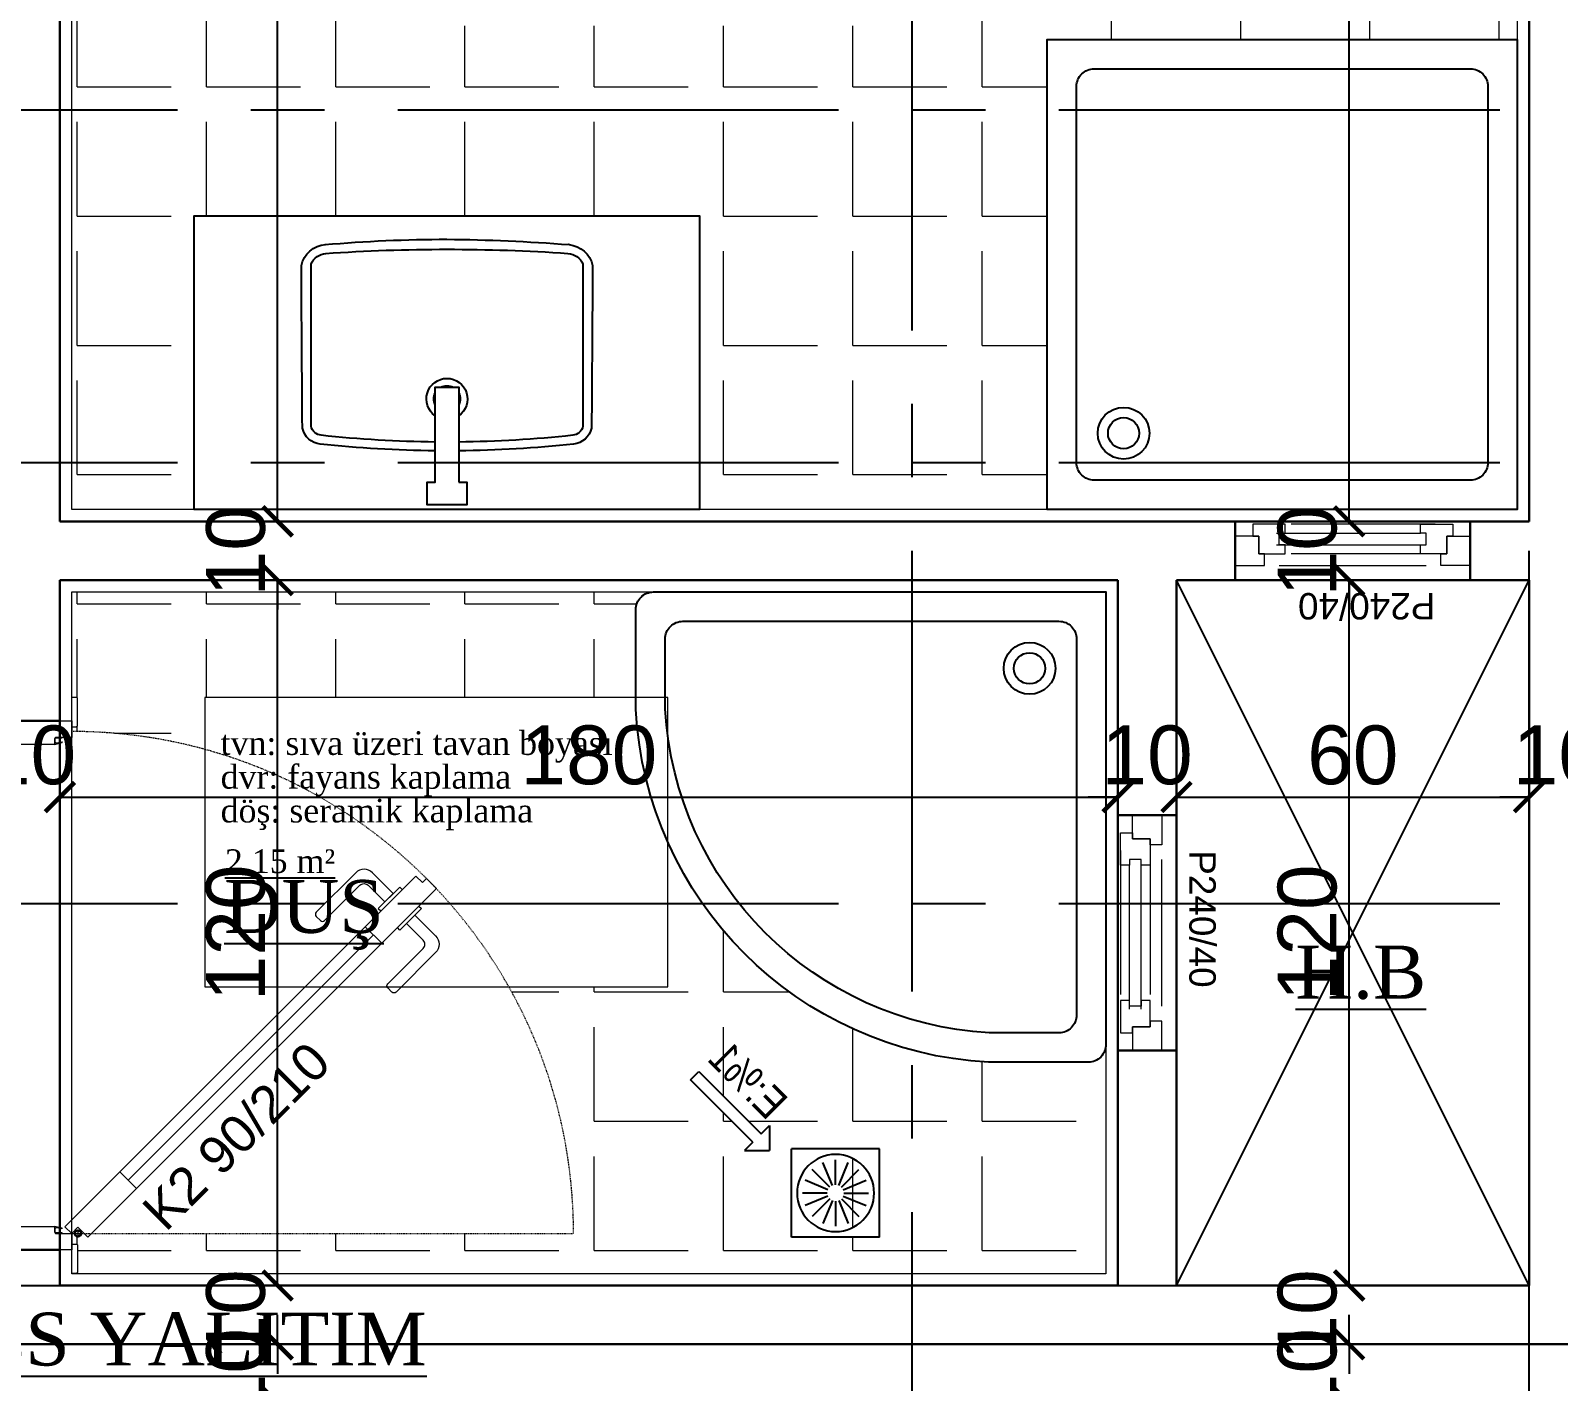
# Model space of a CAD drawing. Header units: millimetres. Extents: x 2778 to 13672, y 1832 to 5175.
# Drawn here: x 3851.6 to 4111.6, y 3648.9 to 3878.7 of the extents above; entities that cross this region are included whole.
import ezdxf

# ---------------------------------------------------------------- set-up
doc = ezdxf.new("R2010")
doc.units = ezdxf.units.MM
for name, pattern in [('CENTER2', [112.5, 75, -12.5, 12.5, -12.5]), ('DASHDOT2', [12.7, 6.35, -3.175, 0, -3.175]), ('DOTX2', [0.5, 0, -0.5])]:
    doc.linetypes.add(name, pattern=pattern)
doc.layers.add('7-DCR-FRN', color=8, linetype='Continuous')
doc.layers.add('Yazi', color=7, linetype='Continuous')
for name, color, linetype, lineweight in [('aks', 251, 'DASHDOT2', 35), ('duvar', 232, 'Continuous', 30), ('ince', 37, 'Continuous', 0), ('iz', 1, 'DOTX2', 20), ('kapı', 3, 'Continuous', 18), ('Kiris', 7, 'Continuous', 30), ('pencere', 4, 'Continuous', 18), ('sıva iç', 21, 'Continuous', 0), ('tefriş', 252, 'Continuous', 5), ('yazı', 11, 'Continuous', 20), ('z - tarama', 251, 'Continuous', 18), ('ölçü dış', 192, 'Continuous', 20), ('ÖLÇÜ İÇ', 7, 'Continuous', 9)]:
    doc.layers.add(name, color=color, linetype=linetype, lineweight=lineweight)
doc.styles.get("Standard").update_dxf_attribs({"font": 'arial.ttf'})
doc.styles.add('swis', font='swissc.ttf', dxfattribs={"height": 10})
doc.styles.add('Times roman', font='times.ttf')
doc.dimstyles.new('zulay iç ölçü', dxfattribs={"dimtxt": 10, "dimasz": 5, "dimexe": 0.18, "dimexo": 0, "dimgap": 2, "dimtad": 3, "dimdec": 0, "dimzin": 0, "dimdsep": 46, "dimtxsty": 'Standard', "dimblk": 'ARCHTICK', "dimcen": 0.09, "dimse1": 1, "dimse2": 1, "dimadec": 0, "dimazin": 0, "dimtfac": 1, "dimtdec": 0, "dimtix": 1, "dimtofl": 0, "dimtmove": 0, "dimatfit": 3, "dimldrblk": 'ARCHTICK', "dimfxl": 1, "dimtolj": 1, "dimtzin": 0, "dimarcsym": 0})
pattern_1 = [(0, (-1057024.51, 409725.164), (0, 22), [16, -6]), (90, (-1057024.51, 409725.164), (-22, 1e-15), [16, -6])]

# ---------------------------------------------------------------- blocks, each defined once
blk = doc.blocks.new('_ArchTick')
at = {"color": 0, "linetype": 'ByBlock', "const_width": 0.15}
blk.add_lwpolyline([(-0.5, -0.5), (0.5, 0.5)], dxfattribs=at)
blk = doc.blocks.new('*D1851')
at = {"layer": 'Defpoints', "color": 0, "transparency": 16777216}
for p in [(4075.36, 3655.23), (4075.36, 3645.23), (4075.97, 3645.23)]:
    blk.add_point(p, dxfattribs=at)
at = {"layer": 'ÖLÇÜ İÇ', "color": 0, "lineweight": -2, "transparency": 16777216}
for p, q in [((4075.97, 3655.23), (4075.97, 3660.23)), ((4075.97, 3645.23), (4075.97, 3640.23))]:
    blk.add_line(p, q, dxfattribs=at)
at = {"layer": 'ÖLÇÜ İÇ', "color": 0, "lineweight": -2, "transparency": 16777216, "xscale": 5, "yscale": 5, "zscale": 5}
for p, rotation in [((4075.97, 3655.23), 270), ((4075.97, 3645.23), 90)]:
    blk.add_blockref('_ArchTick', p, dxfattribs=dict(at, rotation=rotation))
at = {"layer": 'ÖLÇÜ İÇ', "color": 0, "transparency": 16777216, "insert": (4068.87, 3650.23), "char_height": 10, "attachment_point": 5, "rotation": 90}
blk.add_mtext('\\A1;10', dxfattribs=at)
blk = doc.blocks.new('*D1862')
at = {"layer": 'Defpoints', "color": 0, "transparency": 16777216}
for p in [(3894.08, 3655.23), (3893.63, 3645.23), (3894.08, 3645.23)]:
    blk.add_point(p, dxfattribs=at)
at = {"layer": 'ÖLÇÜ İÇ', "color": 0, "lineweight": -2, "transparency": 16777216}
for p, q in [((3893.63, 3655.23), (3893.63, 3660.23)), ((3893.63, 3645.23), (3893.63, 3640.23))]:
    blk.add_line(p, q, dxfattribs=at)
at = {"layer": 'ÖLÇÜ İÇ', "color": 0, "lineweight": -2, "transparency": 16777216, "xscale": 5, "yscale": 5, "zscale": 5}
for p, rotation in [((3893.63, 3655.23), 270), ((3893.63, 3645.23), 90)]:
    blk.add_blockref('_ArchTick', p, dxfattribs=dict(at, rotation=rotation))
at = {"layer": 'ÖLÇÜ İÇ', "color": 0, "transparency": 16777216, "insert": (3886.53, 3650.23), "char_height": 10, "attachment_point": 5, "rotation": 90}
blk.add_mtext('\\A1;10', dxfattribs=at)
blk = doc.blocks.new('sadsfsfsf')
at = {"layer": 'ince'}
for p, q in [((0.7, 0), (-0.7, 0)), ((0, 0.7), (0, -0.7))]:
    blk.add_line(p, q, dxfattribs=at)
for radius in [0.6, 0.45]:
    blk.add_circle((0, 0), radius, dxfattribs=at)
blk = doc.blocks.new('eddeded')
at = {"layer": 'duvar'}
for p, q in [((-48.21, 54.38), (-38.21, 54.38)), ((-48.21, -35.62), (-38.21, -35.62))]:
    blk.add_line(p, q, dxfattribs=at)
at = {"layer": 'ince'}
blk.add_line((-26.6, -23.78), (15.13, 17.96), dxfattribs=at)
for points in [[(-50.21, 53.38), (-50.96, 53.38, -0.414214), (-51.21, 53.63), (-51.21, 58.13, -0.414214), (-50.96, 58.38), (-50.21, 58.38)], [(-36.21, 53.38), (-35.46, 53.38, 0.414214), (-35.21, 53.63), (-35.21, 58.13, 0.414214), (-35.46, 58.38), (-36.21, 58.38)], [(-50.21, -34.62), (-50.96, -34.62, 0.414214), (-51.21, -34.87), (-51.21, -39.37, 0.414214), (-50.96, -39.62), (-50.21, -39.62)], [(-36.21, -34.62), (-35.46, -34.62, -0.414214), (-35.21, -34.87), (-35.21, -39.37, -0.414214), (-35.46, -39.62), (-36.21, -39.62)]]:
    blk.add_lwpolyline(points, format="xyb", dxfattribs=at)
for points in [[(-39.11, 51.33), (-39.11, 50.38), (-37.81, 50.68), (-37.81, 50.81, -0.112206), (-37.91, 50.76), (-38.72, 50.57, -0.482314), (-39.02, 50.82), (-39.02, 51.24, -0.414214), (-38.77, 51.49), (-37.97, 51.49, -0.170049), (-37.81, 51.43), (-37.81, 51.58), (-38.86, 51.58, 0.414214)], [(17.08, 23.59), (18.49, 25), (14.96, 28.54, 0.414214), (12.13, 28.54), (5.41, 21.82, 0.414214), (5.41, 21.11), (6.12, 20.4, 0.414214), (6.83, 20.4), (12.84, 26.41, -0.414214), (14.25, 26.41)], [(20.76, 19.91), (22.17, 21.32), (25.71, 17.79, -0.414214), (25.71, 14.96), (18.99, 8.24, -0.414214), (18.28, 8.24), (17.58, 8.95, -0.414214), (17.58, 9.66), (23.59, 15.67, 0.414214), (23.59, 17.08)], [(-39.11, -31.62), (-39.11, -32.57, 0.414214), (-38.86, -32.82), (-37.81, -32.82), (-37.81, -32.67, -0.170049), (-37.97, -32.73), (-38.77, -32.73, -0.414214), (-39.02, -32.48), (-39.02, -32.06, -0.482314), (-38.72, -31.81), (-37.91, -32, -0.112206), (-37.81, -32.05), (-37.81, -31.92)]]:
    blk.add_lwpolyline(points, format="xyb", close=True, dxfattribs=at)
for points in [[(20.04, 25.7), (19.62, 26.12), (15.96, 22.47), (16.38, 22.04)], [(22.87, 22.87), (23.29, 22.44), (19.64, 18.79), (19.21, 19.21)]]:
    blk.add_lwpolyline(points, dxfattribs=at)
at = {"layer": 'iz', "ltscale": 0.1}
for p, q in [((-48.21, -35.62), (-48.21, 54.38)), ((-38.21, -35.62), (-38.21, 54.38)), ((-36.21, -32.82), (49.19, -32.82))]:
    blk.add_line(p, q, dxfattribs=at)
blk.add_arc((-36.22, -32.83), 85.41, 0.0042, 89.9958, dxfattribs=at)
at = {"layer": 'kapı'}
for p, q in [((13.72, 19.37), (16.54, 16.54)), ((-28.02, -22.36), (-25.19, -25.19))]:
    blk.add_line(p, q, dxfattribs=at)
for points in [[(-36.21, 54.38), (-36.21, 51.58), (-38.86, 51.58, 0.414214), (-39.11, 51.33), (-39.11, 50.38), (-50.21, 50.38), (-50.21, 54.38)], [(-50.21, -35.62), (-50.21, -31.62), (-39.11, -31.62), (-39.11, -32.57, 0.414214), (-38.86, -32.82), (-36.21, -32.82), (-36.21, -35.62), (-36.21, -35.62)]]:
    blk.add_lwpolyline(points, format="xyb", dxfattribs=at)
blk.add_lwpolyline([(-36.21, -32.82), (-35.15, -31.76), (-33.46, -33.46), (25.87, 25.87), (24.17, 27.57), (23.47, 26.86), (22.33, 27.99), (-37.35, -31.69), (-36.21, -32.82)], dxfattribs=at)
at = {"layer": 'sıva iç'}
for p, q in [((-48.21, 54.38), (-50.21, 54.38)), ((-38.21, 54.38), (-36.21, 54.38)), ((-48.21, -35.62), (-50.21, -35.62)), ((-36.21, -35.62), (-38.21, -35.62))]:
    blk.add_line(p, q, dxfattribs=at)
at = {"layer": 'ölçü dış'}
blk.add_line((-38.21, -35.62), (-48.21, -35.62), dxfattribs=at)
at = {"layer": 'ince', "rotation": 90}
blk.add_blockref('sadsfsfsf', (-35.15, -32.82), dxfattribs=at)
at = {"layer": 'yazı'}
blk.add_text('K2 90/210', height=6.328, rotation=45, dxfattribs=at).set_placement((-20.24, -32.71))
blk = doc.blocks.new('*U39')
at = {"layer": '7-DCR-FRN'}
for points in [[(0, 3), (0, 80), (77, 80, -0.414214), (80, 77), (80, 60, -0.383838), (20, 0), (3, 0, -0.414214)], [(0, 3), (0, 80), (77, 80, -0.414214), (80, 77), (80, 60, -0.383838), (20, 0), (3, 0, -0.414214)], [(5, 8), (5, 72, -0.414214), (8, 75), (72, 75, -0.414214), (75, 72), (75, 60.13, -0.382578), (19.87, 5), (8, 5, -0.414214)]]:
    blk.add_lwpolyline(points, format="xyb", close=True, dxfattribs=at)
for radius in [4.4, 2.65]:
    blk.add_circle((13, 67), radius, dxfattribs=at)
blk = doc.blocks.new('eğim çizgisi')
at = {"layer": 'Yazi'}
for p, q in [((1343.11, 4120.2), (1332.51, 4109.59)), ((1333.92, 4108.18), (1344.53, 4118.78)), ((1344.53, 4118.78), (1343.11, 4120.2)), ((1331.09, 4111.01), (1331.09, 4106.76)), ((1332.51, 4109.59), (1331.09, 4111.01)), ((1333.92, 4108.18), (1335.34, 4106.76)), ((1312.34, 4092.04), (1312.34, 4107.04)), ((1312.34, 4107.04), (1327.34, 4107.04)), ((1327.34, 4092.04), (1327.34, 4107.04)), ((1335.34, 4106.76), (1331.09, 4106.76)), ((1318.85, 4100.54), (1315.87, 4103.52)), ((1319.31, 4100.84), (1317.69, 4104.74)), ((1319.84, 4100.95), (1319.84, 4105.17)), ((1320.38, 4100.84), (1322, 4104.74)), ((1320.84, 4100.54), (1323.82, 4103.52)), ((1318.54, 4100.08), (1314.65, 4101.7)), ((1321.14, 4100.08), (1325.04, 4101.7)), ((1318.44, 4099.54), (1314.22, 4099.54)), ((1318.54, 4099.01), (1314.65, 4097.39)), ((1318.85, 4098.55), (1315.87, 4095.57)), ((1319.31, 4098.24), (1317.69, 4094.35)), ((1319.84, 4098.14), (1319.84, 4093.92)), ((1320.38, 4098.24), (1322, 4094.35)), ((1320.84, 4098.55), (1323.82, 4095.57)), ((1321.14, 4099.01), (1325.04, 4097.39)), ((1321.25, 4099.54), (1325.47, 4099.54)), ((1312.34, 4092.04), (1327.34, 4092.04))]:
    blk.add_line(p, q, dxfattribs=at)
blk.add_circle((1319.84, 4099.54), 6.56, dxfattribs=at)
at = {"layer": 'Yazi', "style": 'swis'}
blk.add_text('E:%%%1', height=5.335, rotation=45, dxfattribs=at).set_placement((1331.42, 4111.73))
blk = doc.blocks.new('HJHJJKJK')
at = {"layer": 'duvar'}
for p, q in [((755300.98, -267417.82), (755300.98, -267427.82)), ((755340.98, -267417.82), (755340.98, -267427.82))]:
    blk.add_line(p, q, dxfattribs=at)
at = {"layer": 'ince'}
for p, q in [((755333.48, -267420.32), (755308.48, -267420.32)), ((755306.98, -267422.32), (755331.48, -267422.32)), ((755306.98, -267427.32), (755331.48, -267427.32))]:
    blk.add_line(p, q, dxfattribs=at)
for points in [[(755333.98, -267423.82), (755309.48, -267423.82)], [(755333.98, -267425.82), (755309.48, -267425.82)]]:
    blk.add_lwpolyline(points, dxfattribs=at)
at = {"layer": 'iz'}
for p, q in [((755300.98, -267417.82), (755340.98, -267417.82)), ((755340.98, -267427.82), (755300.98, -267427.82))]:
    blk.add_line(p, q, dxfattribs=at)
at = {"layer": 'pencere'}
for points in [[(755300.98, -267420.32), (755305.98, -267420.32), (755305.98, -267422.32), (755304.98, -267422.32), (755304.98, -267425.32), (755300.98, -267425.32)], [(755340.98, -267420.32), (755335.98, -267420.32), (755335.98, -267422.32), (755336.98, -267422.32), (755336.98, -267425.32), (755340.98, -267425.32)]]:
    blk.add_lwpolyline(points, dxfattribs=at)
for points in [[(755303.98, -267425.32), (755304.98, -267425.32), (755304.98, -267422.32), (755309.48, -267422.32), (755309.48, -267423.82), (755308.48, -267423.82), (755308.48, -267425.82), (755309.48, -267425.82), (755309.48, -267427.32), (755303.98, -267427.32)], [(755337.98, -267425.32), (755336.98, -267425.32), (755336.98, -267422.32), (755332.48, -267422.32), (755332.48, -267423.82), (755333.48, -267423.82), (755333.48, -267425.82), (755332.48, -267425.82), (755332.48, -267427.32), (755337.98, -267427.32)]]:
    blk.add_lwpolyline(points, close=True, dxfattribs=at)
at = {"layer": 'yazı'}
blk.add_text('P240/40', height=4.491, dxfattribs=at).set_placement((755306.93, -267415.63))
blk = doc.blocks.new('*U317')
at = {"layer": '7-DCR-FRN'}
for points in [[(-32.5, -25), (32.5, -25), (48.5, -25), (48.5, 25), (32.5, 25), (-32.5, 25), (-37.5, 25), (-37.5, -25)], [(7.5, 20.33), (8.86, 20.33), (8.86, 24.19), (7.5, 24.19), (3.5, 24.19), (2.14, 24.19), (2.14, 20.33), (3.5, 20.33), (3.5, 4.19), (7.5, 4.19)]]:
    blk.add_lwpolyline(points, close=True, dxfattribs=at)
for points in [[(3.5, 15, 0.024321), (-16.06, 13.85, 0.320193), (-19.1, 11.15, 0.000772), (-19.28, -16.53, 0.334549), (-15.19, -20.08)], [(3.5, 13.5, 0.024302), (-15.9, 12.36, 0.320193), (-17.63, 10.82, 0.000005), (-17.63, -16.78)], [(-15.17, -18.58, 0.017241), (5.5, -19.29, 0.01717), (26.09, -18.59, 0.280439), (28.63, -16.78, -0.000001), (28.63, 10.82, 0.320193), (26.9, 12.36, 0.024302), (7.5, 13.5)], [(26.28, -20.08, 0.32911), (30.28, -16.53, 0.000772), (30.1, 11.15, 0.320193), (27.06, 13.85, 0.024321), (7.5, 15)], [(3.5, 9.04, 0.734238), (5.5, 2.67, 0.734238), (7.5, 9.04)], [(3.49, 7.18, 0.24035), (3.5, 5.14, 0.24035)], [(7.5, 5.14, 0.24035), (7.51, 7.18)], [(4.42, 4.19, 0.125276), (5.5, 3.92, 0.125276), (6.58, 4.19, 0.125276)], [(-15.28, -20.08, 0.022071), (5.5, -20.99, 0.01725), (26.28, -20.08, -0.004899), (26.19, -20.08)]]:
    blk.add_lwpolyline(points, format="xyb", dxfattribs=at)
blk.add_arc((-14.88, -15.59), 3, 203.4085, 266.0639, dxfattribs=at)
blk = doc.blocks.new('*U34')
at = {"layer": '7-DCR-FRN'}
blk.add_lwpolyline([(80, 0), (0, 0), (0, 80), (80, 80)], close=True, dxfattribs=at)
blk.add_lwpolyline([(80, 0), (0, 0), (0, 80), (80, 80)], close=True, dxfattribs=at)
blk.add_lwpolyline([(72, 5), (8, 5, -0.414214), (5, 8), (5, 72, -0.414214), (8, 75), (72, 75, -0.414214), (75, 72), (75, 8, -0.414214)], format="xyb", close=True, dxfattribs=at)
for radius in [4.4, 2.65]:
    blk.add_circle((13, 67), radius, dxfattribs=at)
blk = doc.blocks.new('*D2008')
at = {"layer": 'Defpoints', "color": 0, "transparency": 16777216}
for p in [(4075.36, 3665.23), (4075.97, 3665.23), (4075.36, 3655.23)]:
    blk.add_point(p, dxfattribs=at)
at = {"layer": 'ÖLÇÜ İÇ', "color": 0, "lineweight": -2, "transparency": 16777216}
for p, q in [((4075.97, 3665.23), (4075.97, 3670.23)), ((4075.97, 3655.23), (4075.97, 3650.23))]:
    blk.add_line(p, q, dxfattribs=at)
at = {"layer": 'ÖLÇÜ İÇ', "color": 0, "lineweight": -2, "transparency": 16777216, "xscale": 5, "yscale": 5, "zscale": 5}
for p, rotation in [((4075.97, 3665.23), 270), ((4075.97, 3655.23), 90)]:
    blk.add_blockref('_ArchTick', p, dxfattribs=dict(at, rotation=rotation))
at = {"layer": 'ÖLÇÜ İÇ', "color": 0, "transparency": 16777216, "insert": (4068.87, 3660.23), "char_height": 10, "attachment_point": 5, "rotation": 90}
blk.add_mtext('\\A1;10', dxfattribs=at)
blk = doc.blocks.new('*D2009')
at = {"layer": 'Defpoints', "color": 0, "transparency": 16777216}
for p in [(4075.97, 3785.23), (4075.97, 3785.23), (4075.36, 3665.23)]:
    blk.add_point(p, dxfattribs=at)
at = {"layer": 'ÖLÇÜ İÇ', "color": 0, "lineweight": -2, "transparency": 16777216}
blk.add_line((4075.97, 3665.23), (4075.97, 3785.23), dxfattribs=at)
at = {"layer": 'ÖLÇÜ İÇ', "color": 0, "lineweight": -2, "transparency": 16777216, "xscale": 5, "yscale": 5, "zscale": 5}
for p, rotation in [((4075.97, 3785.23), 90), ((4075.97, 3665.23), 270)]:
    blk.add_blockref('_ArchTick', p, dxfattribs=dict(at, rotation=rotation))
at = {"layer": 'ÖLÇÜ İÇ', "color": 0, "transparency": 16777216, "insert": (4068.87, 3725.23), "char_height": 10, "attachment_point": 5, "rotation": 90}
blk.add_mtext('\\A1;120', dxfattribs=at)
blk = doc.blocks.new('*D2010')
at = {"layer": 'Defpoints', "color": 0, "transparency": 16777216}
for p in [(4075.97, 3795.23), (4075.97, 3795.23), (4075.97, 3785.23)]:
    blk.add_point(p, dxfattribs=at)
at = {"layer": 'ÖLÇÜ İÇ', "color": 0, "lineweight": -2, "transparency": 16777216}
for p, q in [((4075.97, 3795.23), (4075.97, 3800.23)), ((4075.97, 3785.23), (4075.97, 3780.23))]:
    blk.add_line(p, q, dxfattribs=at)
at = {"layer": 'ÖLÇÜ İÇ', "color": 0, "lineweight": -2, "transparency": 16777216, "xscale": 5, "yscale": 5, "zscale": 5}
for p, rotation in [((4075.97, 3795.23), 270), ((4075.97, 3785.23), 90)]:
    blk.add_blockref('_ArchTick', p, dxfattribs=dict(at, rotation=rotation))
at = {"layer": 'ÖLÇÜ İÇ', "color": 0, "transparency": 16777216, "insert": (4068.87, 3790.23), "char_height": 10, "attachment_point": 5, "rotation": 90}
blk.add_mtext('\\A1;10', dxfattribs=at)
blk = doc.blocks.new('*D2011')
at = {"layer": 'Defpoints', "color": 0, "transparency": 16777216}
for p in [(4075.97, 3990.23), (4075.97, 3990.23), (4075.97, 3795.23)]:
    blk.add_point(p, dxfattribs=at)
at = {"layer": 'ÖLÇÜ İÇ', "color": 0, "lineweight": -2, "transparency": 16777216}
blk.add_line((4075.97, 3795.23), (4075.97, 3990.23), dxfattribs=at)
at = {"layer": 'ÖLÇÜ İÇ', "color": 0, "lineweight": -2, "transparency": 16777216, "xscale": 5, "yscale": 5, "zscale": 5}
for p, rotation in [((4075.97, 3990.23), 90), ((4075.97, 3795.23), 270)]:
    blk.add_blockref('_ArchTick', p, dxfattribs=dict(at, rotation=rotation))
at = {"layer": 'ÖLÇÜ İÇ', "color": 0, "transparency": 16777216, "insert": (4068.87, 3892.73), "char_height": 10, "attachment_point": 5, "rotation": 90}
blk.add_mtext('\\A1;195', dxfattribs=at)
blk = doc.blocks.new('*D2019')
at = {"layer": 'Defpoints', "color": 0, "transparency": 16777216}
for p in [(3893.63, 3665.23), (3894.08, 3665.23), (3894.08, 3655.23)]:
    blk.add_point(p, dxfattribs=at)
at = {"layer": 'ÖLÇÜ İÇ', "color": 0, "lineweight": -2, "transparency": 16777216}
for p, q in [((3893.63, 3665.23), (3893.63, 3670.23)), ((3893.63, 3655.23), (3893.63, 3650.23))]:
    blk.add_line(p, q, dxfattribs=at)
at = {"layer": 'ÖLÇÜ İÇ', "color": 0, "lineweight": -2, "transparency": 16777216, "xscale": 5, "yscale": 5, "zscale": 5}
for p, rotation in [((3893.63, 3665.23), 270), ((3893.63, 3655.23), 90)]:
    blk.add_blockref('_ArchTick', p, dxfattribs=dict(at, rotation=rotation))
at = {"layer": 'ÖLÇÜ İÇ', "color": 0, "transparency": 16777216, "insert": (3886.53, 3660.23), "char_height": 10, "attachment_point": 5, "rotation": 90}
blk.add_mtext('\\A1;10', dxfattribs=at)
blk = doc.blocks.new('*D2020')
at = {"layer": 'Defpoints', "color": 0, "transparency": 16777216}
for p in [(3893.63, 3785.23), (3893.63, 3785.23), (3894.08, 3665.23)]:
    blk.add_point(p, dxfattribs=at)
at = {"layer": 'ÖLÇÜ İÇ', "color": 0, "lineweight": -2, "transparency": 16777216}
blk.add_line((3893.63, 3665.23), (3893.63, 3785.23), dxfattribs=at)
at = {"layer": 'ÖLÇÜ İÇ', "color": 0, "lineweight": -2, "transparency": 16777216, "xscale": 5, "yscale": 5, "zscale": 5}
for p, rotation in [((3893.63, 3785.23), 90), ((3893.63, 3665.23), 270)]:
    blk.add_blockref('_ArchTick', p, dxfattribs=dict(at, rotation=rotation))
at = {"layer": 'ÖLÇÜ İÇ', "color": 0, "transparency": 16777216, "insert": (3886.53, 3725.23), "char_height": 10, "attachment_point": 5, "rotation": 90}
blk.add_mtext('\\A1;120', dxfattribs=at)
blk = doc.blocks.new('*D2021')
at = {"layer": 'Defpoints', "color": 0, "transparency": 16777216}
for p in [(3893.63, 3795.23), (3893.63, 3795.23), (3893.63, 3785.23)]:
    blk.add_point(p, dxfattribs=at)
at = {"layer": 'ÖLÇÜ İÇ', "color": 0, "lineweight": -2, "transparency": 16777216}
for p, q in [((3893.63, 3795.23), (3893.63, 3800.23)), ((3893.63, 3785.23), (3893.63, 3780.23))]:
    blk.add_line(p, q, dxfattribs=at)
at = {"layer": 'ÖLÇÜ İÇ', "color": 0, "lineweight": -2, "transparency": 16777216, "xscale": 5, "yscale": 5, "zscale": 5}
for p, rotation in [((3893.63, 3795.23), 270), ((3893.63, 3785.23), 90)]:
    blk.add_blockref('_ArchTick', p, dxfattribs=dict(at, rotation=rotation))
at = {"layer": 'ÖLÇÜ İÇ', "color": 0, "transparency": 16777216, "insert": (3886.53, 3790.23), "char_height": 10, "attachment_point": 5, "rotation": 90}
blk.add_mtext('\\A1;10', dxfattribs=at)
blk = doc.blocks.new('*D2022')
at = {"layer": 'Defpoints', "color": 0, "transparency": 16777216}
for p in [(3893.63, 4005.23), (3893.63, 4005.23), (3893.63, 3795.23)]:
    blk.add_point(p, dxfattribs=at)
at = {"layer": 'ÖLÇÜ İÇ', "color": 0, "lineweight": -2, "transparency": 16777216}
blk.add_line((3893.63, 3795.23), (3893.63, 4005.23), dxfattribs=at)
at = {"layer": 'ÖLÇÜ İÇ', "color": 0, "lineweight": -2, "transparency": 16777216, "xscale": 5, "yscale": 5, "zscale": 5}
for p, rotation in [((3893.63, 4005.23), 90), ((3893.63, 3795.23), 270)]:
    blk.add_blockref('_ArchTick', p, dxfattribs=dict(at, rotation=rotation))
at = {"layer": 'ÖLÇÜ İÇ', "color": 0, "transparency": 16777216, "insert": (3886.53, 3900.23), "char_height": 10, "attachment_point": 5, "rotation": 90}
blk.add_mtext('\\A1;210', dxfattribs=at)
blk = doc.blocks.new('*D2057')
at = {"layer": 'Defpoints', "color": 0, "transparency": 16777216}
for p in [(3846.58, 3748.33), (3856.58, 3748.33), (3856.58, 3748.33)]:
    blk.add_point(p, dxfattribs=at)
at = {"layer": 'ÖLÇÜ İÇ', "color": 0, "lineweight": -2, "transparency": 16777216}
for p, q in [((3846.58, 3748.33), (3841.58, 3748.33)), ((3856.58, 3748.33), (3861.58, 3748.33))]:
    blk.add_line(p, q, dxfattribs=at)
at = {"layer": 'ÖLÇÜ İÇ', "color": 0, "lineweight": -2, "transparency": 16777216, "xscale": 5, "yscale": 5, "zscale": 5}
blk.add_blockref('_ArchTick', (3846.58, 3748.33), dxfattribs=at)
at = {"layer": 'ÖLÇÜ İÇ', "color": 0, "lineweight": -2, "transparency": 16777216, "xscale": 5, "yscale": 5, "zscale": 5, "rotation": 180}
blk.add_blockref('_ArchTick', (3856.58, 3748.33), dxfattribs=at)
at = {"layer": 'ÖLÇÜ İÇ', "color": 0, "transparency": 16777216, "insert": (3851.58, 3755.44), "char_height": 10, "attachment_point": 5}
blk.add_mtext('\\A1;10', dxfattribs=at)
blk = doc.blocks.new('*D2058')
at = {"layer": 'Defpoints', "color": 0, "transparency": 16777216}
for p in [(3856.58, 3748.33), (4036.58, 3748.33), (4036.58, 3748.33)]:
    blk.add_point(p, dxfattribs=at)
at = {"layer": 'ÖLÇÜ İÇ', "color": 0, "lineweight": -2, "transparency": 16777216}
blk.add_line((3856.58, 3748.33), (4036.58, 3748.33), dxfattribs=at)
at = {"layer": 'ÖLÇÜ İÇ', "color": 0, "lineweight": -2, "transparency": 16777216, "xscale": 5, "yscale": 5, "zscale": 5, "rotation": 180}
blk.add_blockref('_ArchTick', (3856.58, 3748.33), dxfattribs=at)
at = {"layer": 'ÖLÇÜ İÇ', "color": 0, "lineweight": -2, "transparency": 16777216, "xscale": 5, "yscale": 5, "zscale": 5}
blk.add_blockref('_ArchTick', (4036.58, 3748.33), dxfattribs=at)
at = {"layer": 'ÖLÇÜ İÇ', "color": 0, "transparency": 16777216, "insert": (3946.58, 3755.44), "char_height": 10, "attachment_point": 5}
blk.add_mtext('\\A1;180', dxfattribs=at)
blk = doc.blocks.new('*D2059')
at = {"layer": 'Defpoints', "color": 0, "transparency": 16777216}
for p in [(4036.58, 3748.33), (4046.58, 3748.33), (4046.58, 3748.33)]:
    blk.add_point(p, dxfattribs=at)
at = {"layer": 'ÖLÇÜ İÇ', "color": 0, "lineweight": -2, "transparency": 16777216}
for p, q in [((4036.58, 3748.33), (4031.58, 3748.33)), ((4046.58, 3748.33), (4051.58, 3748.33))]:
    blk.add_line(p, q, dxfattribs=at)
at = {"layer": 'ÖLÇÜ İÇ', "color": 0, "lineweight": -2, "transparency": 16777216, "xscale": 5, "yscale": 5, "zscale": 5}
blk.add_blockref('_ArchTick', (4036.58, 3748.33), dxfattribs=at)
at = {"layer": 'ÖLÇÜ İÇ', "color": 0, "lineweight": -2, "transparency": 16777216, "xscale": 5, "yscale": 5, "zscale": 5, "rotation": 180}
blk.add_blockref('_ArchTick', (4046.58, 3748.33), dxfattribs=at)
at = {"layer": 'ÖLÇÜ İÇ', "color": 0, "transparency": 16777216, "insert": (4041.58, 3755.44), "char_height": 10, "attachment_point": 5}
blk.add_mtext('\\A1;10', dxfattribs=at)
blk = doc.blocks.new('*D2060')
at = {"layer": 'Defpoints', "color": 0, "transparency": 16777216}
for p in [(4046.58, 3748.33), (4106.58, 3748.33), (4106.58, 3748.33)]:
    blk.add_point(p, dxfattribs=at)
at = {"layer": 'ÖLÇÜ İÇ', "color": 0, "lineweight": -2, "transparency": 16777216}
blk.add_line((4046.58, 3748.33), (4106.58, 3748.33), dxfattribs=at)
at = {"layer": 'ÖLÇÜ İÇ', "color": 0, "lineweight": -2, "transparency": 16777216, "xscale": 5, "yscale": 5, "zscale": 5, "rotation": 180}
blk.add_blockref('_ArchTick', (4046.58, 3748.33), dxfattribs=at)
at = {"layer": 'ÖLÇÜ İÇ', "color": 0, "lineweight": -2, "transparency": 16777216, "xscale": 5, "yscale": 5, "zscale": 5}
blk.add_blockref('_ArchTick', (4106.58, 3748.33), dxfattribs=at)
at = {"layer": 'ÖLÇÜ İÇ', "color": 0, "transparency": 16777216, "insert": (4076.58, 3755.44), "char_height": 10, "attachment_point": 5}
blk.add_mtext('\\A1;60', dxfattribs=at)
blk = doc.blocks.new('*D2061')
at = {"layer": 'Defpoints', "color": 0, "transparency": 16777216}
for p in [(4106.58, 3748.33), (4116.58, 3748.33), (4116.58, 3748.33)]:
    blk.add_point(p, dxfattribs=at)
at = {"layer": 'ÖLÇÜ İÇ', "color": 0, "lineweight": -2, "transparency": 16777216}
for p, q in [((4106.58, 3748.33), (4101.58, 3748.33)), ((4116.58, 3748.33), (4121.58, 3748.33))]:
    blk.add_line(p, q, dxfattribs=at)
at = {"layer": 'ÖLÇÜ İÇ', "color": 0, "lineweight": -2, "transparency": 16777216, "xscale": 5, "yscale": 5, "zscale": 5}
blk.add_blockref('_ArchTick', (4106.58, 3748.33), dxfattribs=at)
at = {"layer": 'ÖLÇÜ İÇ', "color": 0, "lineweight": -2, "transparency": 16777216, "xscale": 5, "yscale": 5, "zscale": 5, "rotation": 180}
blk.add_blockref('_ArchTick', (4116.58, 3748.33), dxfattribs=at)
at = {"layer": 'ÖLÇÜ İÇ', "color": 0, "transparency": 16777216, "insert": (4111.58, 3755.44), "char_height": 10, "attachment_point": 5}
blk.add_mtext('\\A1;10', dxfattribs=at)

msp = doc.modelspace()

# ---------------------------------------------------------------- hatches: boundary and pattern name
at = {"layer": 'z - tarama', "true_color": 0xffffff}
h = msp.add_hatch(dxfattribs=at)
h.set_pattern_fill('ANGLE', scale=80, style=0)
h.set_pattern_definition(pattern_1)
h.paths.add_polyline_path([(3676.58, 4105.23), (3568.58, 4105.23), (3568.58, 4113.87), (3569.58, 4113.87), (3569.58, 4118.87), (3568.58, 4118.87), (3568.58, 4233.23), (3590.92, 4233.23), (3590.92, 4232.23), (3595.92, 4232.23), (3595.92, 4233.23), (3598.92, 4233.23), (3676.58, 4233.23)])
h.paths.add_polyline_path([(3676.58, 4060.23), (3568.58, 4060.23), (3568.58, 4105.23), (3676.58, 4105.23)])
h.paths.add_polyline_path([(3676.58, 4017.23), (3673.52, 4017.23), (3673.52, 4018.23), (3668.52, 4018.23), (3668.52, 4017.23), (3665.52, 4017.23), (3580.52, 4017.23), (3580.52, 4018.23), (3575.52, 4018.23), (3575.52, 4017.23), (3568.58, 4017.23), (3568.58, 4020.87), (3569.58, 4020.87), (3569.58, 4025.87), (3568.58, 4025.87), (3568.58, 4028.87), (3568.58, 4060.23), (3676.58, 4060.23)])
h.paths.add_polyline_path([(4001.58, 4017.23), (3964, 4017.23), (3964, 4018.23), (3959, 4018.23), (3959, 4017.23), (3956, 4017.23), (3871, 4017.23), (3871, 4018.23), (3866, 4018.23), (3866, 4017.23), (3676.58, 4017.23), (3676.58, 4060.23), (4001.58, 4060.23)])
h.paths.add_polyline_path([(4001.58, 4060.23), (3676.58, 4060.23), (3676.58, 4105.23), (4001.58, 4105.23)])
h.paths.add_polyline_path([(4001.58, 4105.23), (3676.58, 4105.23), (3676.58, 4235.23), (3691.58, 4235.23), (3691.58, 4145.23), (4001.58, 4145.23)])
h.paths.add_polyline_path([(3688.67, 4232.23), (3683.92, 4232.23), (3683.92, 4232.48, 0.414214), (3684.17, 4232.23), (3688.92, 4232.23), (3688.92, 4232.48, -0.414214)], flags=16)
h.paths.add_polyline_path([(4106.58, 4105.23), (4001.58, 4105.23), (4001.58, 4143.23), (4038.47, 4143.23), (4038.47, 4142.23), (4043.47, 4142.23), (4043.47, 4143.23), (4046.47, 4143.23), (4106.58, 4143.23)])
h.paths.add_polyline_path([(4106.58, 4060.23), (4001.58, 4060.23), (4001.58, 4105.23), (4106.58, 4105.23)])
h.paths.add_polyline_path([(4106.58, 4017.23), (4001.58, 4017.23), (4001.58, 4060.23), (4106.58, 4060.23)])
h.paths.add_polyline_path([(4151.58, 4017.23), (4106.58, 4017.23), (4106.58, 4060.23), (4151.58, 4060.23)])
h.paths.add_polyline_path([(4151.58, 4060.23), (4106.58, 4060.23), (4106.58, 4105.23), (4151.58, 4105.23)])
h.paths.add_polyline_path([(4151.58, 4105.23), (4106.58, 4105.23), (4106.58, 4143.23), (4131.47, 4143.23), (4131.47, 4142.23), (4136.47, 4142.23), (4136.47, 4143.23), (4151.58, 4143.23)])
h.paths.add_polyline_path([(4589.58, 4105.23), (4151.58, 4105.23), (4151.58, 4143.23), (4177.12, 4143.23), (4177.12, 4142.23), (4182.12, 4142.23), (4182.12, 4143.23), (4185.12, 4143.23), (4270.12, 4143.23), (4270.12, 4142.23), (4275.12, 4142.23), (4275.12, 4143.23), (4589.58, 4143.23)])
h.paths.add_polyline_path([(4440.72, 4060.23), (4151.58, 4060.23), (4151.58, 4105.23), (4589.58, 4105.23), (4589.58, 4062.23), (4584.58, 4062.23), (4584.58, 4060.23), (4550.48, 4060.23), (4550.48, 4099.49), (4440.72, 4099.49)])
h.paths.add_polyline_path([(4440.72, 4033.82), (4550.48, 4033.82), (4550.48, 4060.23), (4584.58, 4060.23), (4584.58, 4015.23), (4438.58, 4015.23), (4438.58, 4017.23), (4398.58, 4017.23), (4370.56, 4017.23), (4370.56, 4018.23), (4365.56, 4018.23), (4365.56, 4017.23), (4362.56, 4017.23), (4277.56, 4017.23), (4277.56, 4018.23), (4272.56, 4018.23), (4272.56, 4017.23), (4255.64, 4017.23), (4255.64, 4018.23), (4250.64, 4018.23), (4250.64, 4017.23), (4247.64, 4017.23), (4162.64, 4017.23), (4162.64, 4018.23), (4157.64, 4018.23), (4157.64, 4017.23), (4151.58, 4017.23), (4151.58, 4060.23), (4440.72, 4060.23)])
h.paths.add_polyline_path([(4584.58, 3955.23), (4438.58, 3955.23), (4438.58, 4015.23), (4584.58, 4015.23)])
h.paths.add_polyline_path([(4584.58, 3865.23), (4438.58, 3865.23), (4438.58, 3955.23), (4584.58, 3955.23)])
h.paths.add_polyline_path([(4584.58, 3850.23), (4438.58, 3850.23), (4438.58, 3865.23), (4584.58, 3865.23)])
h.paths.add_polyline_path([(4584.58, 3805.23), (4438.58, 3805.23), (4438.58, 3850.23), (4584.58, 3850.23)])
h.paths.add_polyline_path([(4589.58, 3667.23), (4438.58, 3667.23), (4438.58, 3805.23), (4584.58, 3805.23), (4584.58, 3803.23), (4589.58, 3803.23)])
at = {"layer": 'z - tarama'}
h = msp.add_hatch(dxfattribs=at)
h.set_pattern_fill('ANGLE', color=252, scale=80, style=0)
h.set_pattern_definition(pattern_1)
h.paths.add_polyline_path([(3872.8, 3917.83, 0.123941), (3913.24, 3928.02), (3913.24, 3879.56), (3992.02, 3879.56), (3992.02, 3928.81), (3914.69, 3928.81, 0.061239), (3931.47, 3941.18), (3931.49, 3941.15), (3933.19, 3942.85, 0.047156), (3943.44, 3955.23), (4001.58, 3955.23), (4001.58, 3865.23), (3858.58, 3865.23), (3858.58, 3955.23), (3872.8, 3955.23)])
h.paths.add_polyline_path([(3917.41, 3955.23), (3858.58, 3955.23), (3858.58, 4003.23), (3866, 4003.23), (3866, 4002.23), (3871, 4002.23), (3871, 4003.23), (3872.8, 4003.23), (3873.86, 4002.17), (3872.17, 4000.48)])
h.paths.add_polyline_path([(3872.8, 4002.62), (3872.8, 4002.77, -0.414214), (3873.4, 4002.17), (3873.25, 4002.17, 0.414214)], flags=16)
h.paths.add_polyline_path([(4001.58, 3955.23), (3943.44, 3955.23, 0.150327), (3958.2, 4003.23), (3959, 4003.23), (3959, 4002.23), (3964, 4002.23), (3964, 4003.23), (3999.58, 4003.23), (3999.58, 3988.23), (4001.58, 3988.23)])
h.paths.add_polyline_path([(4104.58, 3955.23), (4001.58, 3955.23), (4001.58, 3988.23), (4104.58, 3988.23)])
h.paths.add_polyline_path([(4050.54, 3957.18), (4051.95, 3955.76), (4062.56, 3966.37), (4063.97, 3964.96), (4063.97, 3969.2), (4059.73, 3969.2), (4061.14, 3967.78)], flags=16)
h.paths.add_polyline_path([(4067.72, 3968.92), (4082.72, 3968.92), (4082.72, 3983.92), (4067.72, 3983.92)], flags=16)
h.paths.add_polyline_path([(4081.79, 3976.42, 1), (4068.66, 3976.42, 1)], flags=0)
h.paths.add_polyline_path([(4048.08, 3926.18, 0.414214), (4058.08, 3916.18), (4093.08, 3916.18), (4104.58, 3916.18), (4104.58, 3877.23), (4024.58, 3877.23), (4024.58, 3865.23), (4001.58, 3865.23), (4001.58, 3955.23), (4104.58, 3955.23), (4104.58, 3952.18), (4093.08, 3952.18), (4058.08, 3952.18, 0.414214), (4048.08, 3942.18)])
h.paths.add_polyline_path([(4024.58, 3850.23), (4001.58, 3850.23), (4001.58, 3865.23), (4024.58, 3865.23)])
h.paths.add_polyline_path([(4024.58, 3805.23), (4001.58, 3805.23), (4001.58, 3850.23), (4024.58, 3850.23)])
h.paths.add_polyline_path([(4001.58, 3805.23), (3965.44, 3805.23), (3965.44, 3847.23), (3949.44, 3847.23), (3884.44, 3847.23), (3879.44, 3847.23), (3879.44, 3805.23), (3858.58, 3805.23), (3858.58, 3850.23), (4001.58, 3850.23)])
h.paths.add_polyline_path([(4001.58, 3797.23), (3965.44, 3797.23), (3965.44, 3805.23), (4001.58, 3805.23)])
h.paths.add_polyline_path([(4024.58, 3797.23), (4001.58, 3797.23), (4001.58, 3805.23), (4024.58, 3805.23)])
h.paths.add_polyline_path([(3879.44, 3797.23), (3858.58, 3797.23), (3858.58, 3805.23), (3879.44, 3805.23)])
h.paths.add_polyline_path([(4001.58, 3850.23), (3858.58, 3850.23), (3858.58, 3865.23), (4001.58, 3865.23)])
h.paths.add_polyline_path([(3872.91, 3985.02), (3906.47, 3951.46), (3913.18, 3958.18), (3879.62, 3991.74)], flags=9)
h.paths.add_polyline_path([(4069.38, 3960.43), (4057.73, 3948.78), (4051.93, 3954.58), (4063.58, 3966.23)], flags=9)
h = msp.add_hatch(dxfattribs=at)
h.set_pattern_fill('ANGLE', color=252, scale=80, style=0)
h.set_pattern_definition(pattern_1)
h.paths.add_polyline_path([(3954.58, 3765.27), (3881.24, 3765.27), (3881.24, 3756.43, 0.067231), (3858.58, 3759.49), (3858.58, 3760.29), (3859.58, 3760.29), (3859.58, 3765.29), (3858.58, 3765.29), (3858.58, 3783.23), (3957.58, 3783.23, 0.414214), (3954.58, 3780.23)])
h.paths.add_polyline_path([(4001.58, 3695.23), (3971.69, 3695.23), (3965.29, 3701.63), (3963.88, 3700.21), (3968.86, 3695.23), (3941.32, 3695.23, 0.065852), (3932.98, 3716.02), (3960.02, 3716.02), (3960.02, 3730.23), (3965.93, 3730.23, 0.176945), (4001.58, 3705.28)])
h.paths.add_polyline_path([(4001.58, 3667.23), (3859.33, 3667.29, 0.414214), (3859.58, 3667.54), (3859.58, 3672.29), (3858.58, 3672.29), (3858.58, 3674.09), (3859.04, 3674.09, 1), (3860.24, 3674.09), (3860.7, 3674.09), (3861.34, 3673.46), (3861.97, 3674.09), (3943.98, 3674.09, 0.062613), (3941.32, 3695.23), (3968.86, 3695.23), (3974.48, 3689.61), (3973.07, 3688.19), (3977.31, 3688.19), (3977.31, 3692.44), (3975.9, 3691.02), (3971.69, 3695.23), (4001.58, 3695.23)])
h.paths.add_polyline_path([(3981.06, 3673.48), (3996.06, 3673.48), (3996.06, 3688.48), (3981.06, 3688.48)], flags=16)
h.paths.add_polyline_path([(3982, 3680.98, 1), (3995.12, 3680.98, 1)], flags=0)
h.paths.add_polyline_path([(4034.58, 3667.23), (4001.58, 3667.23), (4001.58, 3695.23), (4034.58, 3695.23)])
h.paths.add_polyline_path([(4034.58, 3695.23), (4001.58, 3695.23), (4001.58, 3705.28, 0.052029), (4014.58, 3703.23), (4031.58, 3703.23, 0.414214), (4034.58, 3706.23)])
h.paths.add_polyline_path([(3976.92, 3691.16), (3965.27, 3702.81), (3971.07, 3708.61), (3982.72, 3696.96)], flags=9)

# ---------------------------------------------------------------- linework, layer by layer
at = {"layer": 'aks', "color": 251, "linetype": 'CENTER2', "lineweight": -3}
for points in [[(4001.58, 2140.23), (4001.58, 5100.23)], [(4106.58, 2140.23), (4106.58, 5100.23)], [(2901.58, 3865.23), (8131.58, 3865.23)], [(2901.58, 3805.23), (8131.58, 3805.23)], [(2901.58, 3730.23), (8131.58, 3730.23)], [(2901.58, 3665.23), (8131.58, 3665.23)]]:
    msp.add_lwpolyline(points, dxfattribs=at)
at = {"layer": 'duvar', "lineweight": 30}
for p, q in [((3856.58, 3795.23), (3856.58, 4005.23)), ((4106.58, 3795.23), (4106.58, 3990.23)), ((3856.58, 3795.23), (4106.58, 3795.23)), ((3856.58, 3665.23), (3856.58, 3785.23)), ((3856.58, 3785.23), (4036.58, 3785.23)), ((4036.58, 3785.23), (4036.58, 3665.23)), ((4036.58, 3665.23), (4036.58, 3785.23)), ((4046.58, 3665.23), (4046.58, 3785.23)), ((4046.58, 3785.23), (4106.58, 3785.23)), ((4106.58, 3665.23), (4106.58, 3785.23)), ((4106.58, 3695.23), (4106.58, 3785.23)), ((3856.58, 3665.23), (4036.58, 3665.23)), ((4046.58, 3665.23), (4106.58, 3665.23))]:
    msp.add_line(p, q, dxfattribs=at)
at = {"layer": 'Kiris'}
msp.add_lwpolyline([(3176.58, 3655.23), (4611.58, 3655.23)], dxfattribs=at)
msp.add_lwpolyline([(3176.58, 3655.23), (4611.58, 3655.23)], dxfattribs=at)
at = {"layer": 'sıva iç'}
for points in [[(3858.58, 4003.23), (3999.58, 4003.23), (3999.58, 3988.23), (4104.58, 3988.23), (4104.58, 3797.23), (3858.58, 3797.23)], [(3858.58, 3783.23), (4034.58, 3783.23), (4034.58, 3667.23), (3858.58, 3667.23)]]:
    msp.add_lwpolyline(points, close=True, dxfattribs=at)
at = {"layer": 'Yazi', "color": 2}
for p, q in [((4046.58, 3665.23), (4106.58, 3785.23)), ((4106.58, 3665.23), (4046.58, 3785.23))]:
    msp.add_line(p, q, dxfattribs=at)
at = {"layer": 'yazı'}
msp.add_lwpolyline([(3881.24, 3716.02), (3960.02, 3716.02), (3960.02, 3765.27), (3881.24, 3765.27)], close=True, dxfattribs=at)

# ---------------------------------------------------------------- block references
at = {"xscale": -1, "rotation": 180}
msp.add_blockref('*U317', (3916.94, 3822.23), dxfattribs=at)
at = {"layer": '7-DCR-FRN'}
for name, p, rotation in [('*U34', (4104.58, 3797.23), 90), ('*U39', (3954.58, 3783.23), 270)]:
    msp.add_blockref(name, p, dxfattribs=dict(at, rotation=rotation))
at = {"layer": 'duvar', "lineweight": 30}
msp.add_blockref('eddeded', (3894.79, 3706.91), dxfattribs=at)
at = {"layer": 'sıva iç'}
for p, rotation in [((759397.56, -263632.59), 180), ((271464.4, 759046.21), 270)]:
    msp.add_blockref('HJHJJKJK', p, dxfattribs=dict(at, rotation=rotation))
at = {"layer": 'tefriş', "xscale": -1}
msp.add_blockref('eğim çizgisi', (5308.41, -418.57), dxfattribs=at)

# ---------------------------------------------------------------- texts
at = {"layer": 'Yazi', "style": 'Times roman'}
for s, height, p in [('%%U2.15 m²', 4.037, (3884.65, 3735.4)), ('%%UDUŞ', 8.996, (3884.5, 3725.23))]:
    msp.add_text(s, height=height, dxfattribs=at).set_placement(p)
at = {"layer": 'Yazi', "color": 2, "style": 'Times roman'}
for s, height, p in [('%%UH.B', 8.996, (4066.81, 3714.06)), ('%%UISI VE SES YALITIM', 8.9957, (3793.33, 3651.63))]:
    msp.add_text(s, height=height, dxfattribs=at).set_placement(p)
at = {"layer": 'yazı', "style": 'Times roman'}
for s, p in [('tvn: sıva üzeri tavan boyası', (3883.93, 3755.5)), ('dvr: fayans kaplama', (3883.93, 3749.76)), ('döş: seramik kaplama', (3883.93, 3744.01))]:
    msp.add_text(s, height=4.0366, dxfattribs=at).set_placement(p)

# ---------------------------------------------------------------- dimensions: what is measured, and where the dimension line sits
at = {"layer": 'ÖLÇÜ İÇ'}
for base, p1, p2, picture, middle in [((3893.63, 4005.23), (3893.63, 3795.23), (3893.63, 4005.23), '*D2022', (3886.53, 3900.23)), ((4075.97, 3990.23), (4075.97, 3795.23), (4075.97, 3990.23), '*D2011', (4068.87, 3892.73)), ((3893.63, 3795.23), (3893.63, 3785.23), (3893.63, 3795.23), '*D2021', (3886.53, 3790.23)), ((4075.97, 3795.23), (4075.97, 3785.23), (4075.97, 3795.23), '*D2010', (4068.87, 3790.23)), ((3893.63, 3785.23), (3894.08, 3665.23), (3893.63, 3785.23), '*D2020', (3886.53, 3725.23)), ((4075.97, 3785.23), (4075.36, 3665.23), (4075.97, 3785.23), '*D2009', (4068.87, 3725.23))]:
    dim = msp.add_linear_dim(base=base, p1=p1, p2=p2, angle=270, dimstyle='zulay iç ölçü', override={"dimtmove": 1}, dxfattribs=at)
    dim.commit()
    dim.dimension.update_dxf_attribs({"geometry": picture, "text_midpoint": middle})
for base, p1, p2, picture, middle in [((3856.58, 3748.33), (3846.58, 3748.33), (3856.58, 3748.33), '*D2057', (3851.58, 3755.44)), ((4036.58, 3748.33), (3856.58, 3748.33), (4036.58, 3748.33), '*D2058', (3946.58, 3755.44)), ((4046.58, 3748.33), (4036.58, 3748.33), (4046.58, 3748.33), '*D2059', (4041.58, 3755.44)), ((4106.58, 3748.33), (4046.58, 3748.33), (4106.58, 3748.33), '*D2060', (4076.58, 3755.44)), ((4116.58, 3748.33), (4106.58, 3748.33), (4116.58, 3748.33), '*D2061', (4111.58, 3755.44))]:
    dim = msp.add_linear_dim(base=base, p1=p1, p2=p2, dimstyle='zulay iç ölçü', override={"dimtmove": 1}, dxfattribs=at)
    dim.commit()
    dim.dimension.update_dxf_attribs({"geometry": picture, "text_midpoint": middle})
for base, p1, p2, angle, picture, middle in [((3893.63, 3665.23), (3894.08, 3655.23), (3894.08, 3665.23), 270, '*D2019', (3886.53, 3660.23)), ((4075.97, 3665.23), (4075.36, 3655.23), (4075.36, 3665.23), 270, '*D2008', (4068.87, 3660.23)), ((3893.63, 3645.23), (3894.08, 3655.23), (3894.08, 3645.23), 90, '*D1862', (3886.53, 3650.23)), ((4075.97, 3645.23), (4075.36, 3655.23), (4075.36, 3645.23), 90, '*D1851', (4068.87, 3650.23))]:
    dim = msp.add_linear_dim(base=base, p1=p1, p2=p2, angle=angle, dimstyle='zulay iç ölçü', dxfattribs=at)
    dim.commit()
    dim.dimension.update_dxf_attribs({"geometry": picture, "text_midpoint": middle})

doc.saveas('drawing.dxf')
